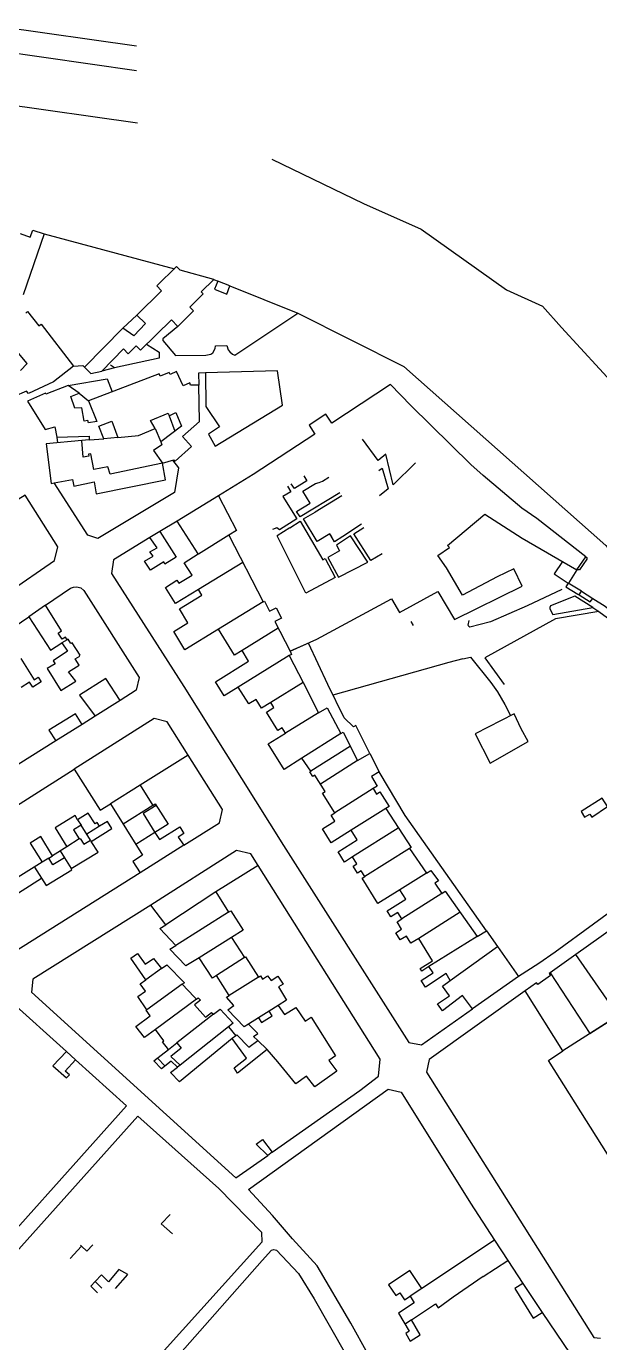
# Model space of a CAD drawing. Header units: millimetres. Extents: x 487814 to 495125, y 4392873 to 4398925.
# Drawn here: x 492113.6 to 492285.9, y 4397208.5 to 4397603.5 of the extents above; entities that cross this region are included whole.
import ezdxf

# ---------------------------------------------------------------- set-up
doc = ezdxf.new("R2010")
doc.units = ezdxf.units.MM
doc.layers.add('Cartografia_Base', color=8, linetype='Continuous')

msp = doc.modelspace()

# ---------------------------------------------------------------- linework, layer by layer
at = {"layer": 'Cartografia_Base'}
for p, q in [((492105.67, 4397603.52, 130.17), (492146.72, 4397597.66, 129.29)), ((492101.36, 4397596.83, 131.01), (492146.71, 4397590.29, 131.05)), ((492106.02, 4397580.4, 135.53), (492147.02, 4397574.56, 137.32)), ((492119.01, 4397541.26, 150.33), (492158.08, 4397530.79, 150.33)), ((492169.93, 4397527.53, 149.95), (492171.12, 4397527.09, 149.95)), ((492174.79, 4397525.64, 146.52), (492195.16, 4397517.48, 145.81)), ((492146.82, 4397516.81, 152.01), (492142.58, 4397512.93, 152.01)), ((492140.09, 4397501.01, 150.69), (492136.26, 4397500.05, 150.7)), ((492129.5, 4397493.38, 152.64), (492132.33, 4397491.16, 152.57)), ((492156.51, 4397486.66, 153.02), (492158.28, 4397482.03, 153.02)), ((492122.75, 4397480.26, 153.19), (492123.03, 4397478.55, 153.19)), ((492141.13, 4397480.13, 153.69), (492136.94, 4397479.77, 152.12)), ((492152.28, 4397482.79, 151.3), (492154.04, 4397478.82, 151.3)), ((492132.52, 4397479.38, 151.84), (492130.3, 4397479.19, 151.84)), ((492171.38, 4397462.57, 149.74), (492158.97, 4397455.06, 149.72)), ((492208.41, 4397462.58, 147.59), (492200.39, 4397457.75, 147.56)), ((492192.81, 4397452.98, 147.55), (492188.96, 4397450.65, 147.54)), ((492214.33, 4397454.08, 148.34), (492208.65, 4397450.37, 147.97)), ((492153.71, 4397451.88, 148.01), (492150.73, 4397450.07, 148.01)), ((492174.42, 4397450.78, 148.43), (492165.32, 4397445.14, 150.28)), ((492178.65, 4397442.6, 147.69), (492165.34, 4397434.5, 147.75)), ((492279.01, 4397440.38, 148.65), (492276.47, 4397436.4, 148.65)), ((492280.34, 4397434.05, 148.34), (492283.81, 4397431.81, 143.8)), ((492119.4, 4397429.76, 149.12), (492114.36, 4397426.32, 148.59)), ((492184.75, 4397430.78, 146.71), (492171.36, 4397422.6, 146.71)), ((492229.1, 4397424.88, 146.13), (492229.87, 4397423.66, 146.13)), ((492189.24, 4397422.95, 146.5), (492178.42, 4397416.17, 146.4)), ((492125.86, 4397419.45, 148.55), (492124.29, 4397418.46, 148.55)), ((492192.57, 4397414.66, 145.15), (492177.28, 4397405.22, 145.24)), ((492240.54, 4397412.63, 144.62), (492205.71, 4397402.84, 144.59)), ((492244.69, 4397413.74, 144.37), (492240.54, 4397412.63, 144.38)), ((492251.37, 4397414.03, 144.51), (492257.11, 4397406, 143.88)), ((492196.75, 4397406.55, 144.46), (492187.07, 4397400.58, 144.54)), ((492141.84, 4397401.16, 145.76), (492134.34, 4397396.47, 145.76)), ((492201.43, 4397397.52, 144.7), (492191.44, 4397391.42, 144.55)), ((492257.38, 4397399.98, 143.21), (492259.07, 4397396.67, 143.2)), ((492130.43, 4397394.03, 145.17), (492122.48, 4397389.05, 145.17)), ((492208.05, 4397391.25, 143.57), (492196.4, 4397383.88, 143.93)), ((492211.02, 4397387.51, 143.21), (492199.06, 4397379.97, 142.95)), ((492216.79, 4397385.25, 146.45), (492219.62, 4397379.83, 145.61)), ((492213.12, 4397383.18, 143.03), (492202.03, 4397376.08, 143)), ((492147.83, 4397375.78, 144.15), (492138.87, 4397370.17, 144.18)), ((492217.77, 4397374.74, 141.49), (492206.29, 4397367.47, 141.31)), ((492151.62, 4397369.73, 143.92), (492142.69, 4397364.1, 143.86)), ((492129.04, 4397365.42, 143.83), (492130.05, 4397363.81, 143.75)), ((492221.61, 4397368.82, 141.56), (492211.19, 4397362.28, 141.57)), ((492135.61, 4397363.44, 144.78), (492131.78, 4397361.04, 144.73)), ((492152.26, 4397361.6, 143.95), (492146.54, 4397357.98, 143.95)), ((492225.3, 4397362.9, 141.16), (492211.62, 4397354.23, 141.16)), ((492129.52, 4397359.63, 143.53), (492125.74, 4397357.26, 143.54)), ((492132.88, 4397359.28, 143.55), (492133.14, 4397358.86, 143.57)), ((492160.9, 4397357.75, 142.46), (492147.77, 4397349.48, 142.43)), ((492120.34, 4397353.89, 143.79), (492118.35, 4397352.64, 143.74)), ((492125.08, 4397353.97, 143.13), (492127.08, 4397350.74, 143.13)), ((492228.75, 4397356.78, 140.6), (492215.35, 4397348.35, 140.8)), ((492116.08, 4397351.22, 141.59), (492118.18, 4397347.89, 141.59)), ((492233.85, 4397349.34, 140.45), (492225.86, 4397344.4, 140.45)), ((492312.03, 4397348.81, 138.28), (492278.72, 4397324.98, 136.9)), ((492170.54, 4397343.76, 142.04), (492155.5, 4397333.89, 140.5)), ((492238.43, 4397343.3, 140.73), (492226.41, 4397335.66, 139.66)), ((492174.36, 4397337.68, 140.33), (492158.52, 4397327.71, 139.73)), ((492243.91, 4397337.68, 139.37), (492231.48, 4397329.78, 139.03)), ((492175.29, 4397330.1, 140.07), (492165.52, 4397324, 141.1)), ((492249.04, 4397330.34, 138.51), (492234.52, 4397321.37, 138.79)), ((492251.88, 4397332.09, 139.81), (492255.19, 4397327.37, 139.81)), ((492240.97, 4397317.16, 138.48), (492255.19, 4397327.37, 139.81)), ((492255.19, 4397327.37, 139.81), (492261.49, 4397318.38, 137.47)), ((492179.16, 4397324.05, 138.76), (492170.72, 4397318.67, 138.76)), ((492154.24, 4397320.73, 139.29), (492149.48, 4397317.38, 139.28)), ((492183.35, 4397318.16, 139.24), (492174.51, 4397312.62, 139.24)), ((492261.49, 4397318.38, 137.47), (492247.6, 4397308.63, 137.5)), ((492160.47, 4397316.03, 140.88), (492149.79, 4397308.4, 138.9)), ((492164.72, 4397311.54, 138.48), (492152.38, 4397302.41, 138.9)), ((492169.86, 4397307.02, 136.77), (492158.85, 4397298.45, 137.78)), ((492183.36, 4397305.97, 136.41), (492180.36, 4397304.06, 139.59)), ((492189.25, 4397309.7, 139.79), (492186.55, 4397307.99, 138.68)), ((492174.31, 4397303.25, 137.77), (492159.8, 4397291.71, 137.89)), ((492176.51, 4397300.6, 137.71), (492175.48, 4397299.75, 137.72)), ((492183.13, 4397299.17, 138.38), (492185.93, 4397296.41, 138.38)), ((492125.66, 4397295.82, 142.33), (492128.4, 4397293.36, 142.33)), ((492153, 4397293.9, 136.05), (492155.3, 4397291.49, 136.05)), ((492187.46, 4397265.62, 139.29), (492186.13, 4397264.68, 139.2)), ((492254.24, 4397239.28, 131.78), (492258.21, 4397233.13, 131.77)), ((492130.18, 4397237.42, 134.02), (492126.78, 4397233.71, 134.02)), ((492129.85, 4397237.72, 134.02), (492130.18, 4397237.42, 134.02)), ((492136.33, 4397224.81, 133.19), (492134.3, 4397226.82, 133.19)), ((492232.45, 4397224.76, 132.5), (492228.88, 4397222.38, 132.43)), ((492262.79, 4397226.23, 131.85), (492268.54, 4397217.57, 131.85)), ((492229.33, 4397215.35, 132.07), (492227.43, 4397214.07, 132.08))]:
    msp.add_line(p, q, dxfattribs=at)
for points in [[(492187.32, 4397563.63, 134.42), (492214.86, 4397550.39, 134.03), (492232.21, 4397542.67, 133.31), (492257.84, 4397524.49, 133.12), (492268.71, 4397519.56, 133.38), (492274.38, 4397513.16, 134.07), (492297.24, 4397488.31, 132.81)], [(492111.78, 4397541.39, 150.71), (492114.81, 4397540.25, 150.49), (492115.58, 4397542.31, 149.91), (492119.01, 4397541.26, 150.06), (492112.69, 4397522.96, 150.59)], [(492133, 4397499.33, 150.57), (492136.26, 4397500.05, 150.7), (492142.81, 4397506.71, 150.57), (492144.22, 4397505.27, 150.58), (492146.61, 4397507.61, 150.52), (492147.9, 4397506.29, 150.53), (492157.21, 4397515.4, 150.3), (492159.12, 4397513.45, 150.3), (492163.87, 4397518.1, 150.19), (492162.74, 4397519.26, 150.1), (492166.78, 4397523.22, 150.05), (492166.16, 4397523.85, 149.99), (492169.93, 4397527.53, 149.95), (492159.83, 4397530.33, 149.38), (492158.74, 4397531.44, 149.27), (492152.82, 4397525.65, 150.08), (492154.24, 4397524.13, 150.12), (492146.82, 4397516.81, 150.35), (492149.44, 4397514.34, 150.4), (492145.87, 4397510.68, 150.49), (492142.58, 4397512.93, 150.38), (492131.07, 4397501.25, 150.45), (492133, 4397499.33, 150.57)], [(492173.82, 4397523.18, 147.62), (492174.79, 4397525.64, 146.52), (492171.12, 4397527.09, 149.95), (492170.15, 4397524.63, 149.98), (492173.82, 4397523.18, 147.62)], [(492113.49, 4397517.46, 150.4), (492114.02, 4397517.91, 150.4), (492117.37, 4397513.64, 150.39), (492118.04, 4397514.14, 150.39), (492127.82, 4397501.51, 150.36), (492121.77, 4397496.88, 150.34), (492114.26, 4397493.37, 150.28), (492113.7, 4397494.01, 150.34), (492109.97, 4397492.45, 150.34)], [(492159.12, 4397513.45, 151.18), (492154.63, 4397509.71, 151.13), (492154.67, 4397509.2, 150.7), (492158.4, 4397504.74, 150.44), (492167.59, 4397504.79, 150.44), (492169.09, 4397505.17, 150.44), (492169.61, 4397505.51, 150.44), (492170.31, 4397506.86, 150.44), (492170.42, 4397507.67, 150.12), (492173.8, 4397507.77, 149.72), (492174.22, 4397506.44, 149.7), (492174.72, 4397505.83, 149.7), (492175.55, 4397505.09, 149.7), (492176.28, 4397504.87, 149.51), (492195.16, 4397517.48, 149.73), (492226.99, 4397501.44, 147.86), (492287.68, 4397447.7, 143.9), (492300.43, 4397432.73, 141.03)], [(492149.76, 4397508.11, 150.74), (492153.53, 4397505.72, 151.54), (492153.55, 4397503.92, 151.6), (492140.09, 4397501.01, 151.59), (492138.88, 4397501.8, 151.59)], [(492111.89, 4397500.24, 150.35), (492113.86, 4397502.34, 150.36), (492110.79, 4397506.06, 150.37)], [(492154.53, 4397472.46, 148.69), (492157.97, 4397473.44, 148.73), (492158.32, 4397473.05, 148.69), (492163.25, 4397477.44, 149), (492160.56, 4397480.46, 149.23), (492165.6, 4397484.95, 149.58), (492165.42, 4397495.83, 150.31), (492162.98, 4397495.79, 150.22), (492162.71, 4397496.55, 150.25), (492160.75, 4397495.65, 150.1), (492158.78, 4397499.93, 150.25), (492156.79, 4397499.02, 150.27), (492156.51, 4397499.63, 150.3), (492153.85, 4397498.54, 150.34), (492153.53, 4397499.28, 150.36), (492132.33, 4397491.16, 150.5), (492134.85, 4397484.93, 149.96), (492132.27, 4397484.53, 149.96), (492132.11, 4397485.2, 150.02), (492131.02, 4397485.04, 150.02), (492130.32, 4397488.98, 150.35), (492128.17, 4397488.94, 150.28), (492126.96, 4397492.39, 150.39), (492129.5, 4397493.38, 150.5), (492126.22, 4397495.78, 150.34), (492119.53, 4397493.17, 150.07), (492119.39, 4397493.43, 150.06), (492114, 4397491.02, 149.85), (492119.27, 4397482.55, 149.57), (492122.22, 4397483.35, 149.71), (492122.75, 4397480.26, 149.54), (492132.46, 4397480.57, 149.64), (492132.52, 4397479.38, 149.54), (492136.94, 4397479.77, 149.52), (492135.42, 4397483.52, 149.84), (492139.28, 4397484.99, 149.91), (492141.13, 4397480.13, 149.49), (492147.35, 4397480.76, 149.46), (492152.28, 4397482.79, 149.47), (492150.93, 4397485.26, 149.66), (492156.19, 4397487.4, 149.61), (492156.51, 4397486.66, 149.55), (492158.55, 4397487.58, 149.53), (492160.26, 4397483.54, 149.39), (492154.04, 4397478.82, 149.18), (492154.36, 4397477.9, 149.11), (492151.86, 4397476.2, 149.03), (492154.53, 4397472.46, 148.69)], [(492127.82, 4397501.51, 153.16), (492130.58, 4397501.7, 153.16), (492131.07, 4397501.25, 152.52)], [(492167.48, 4397499.54, 152.12), (492165.36, 4397499.44, 152.12), (492165.42, 4397495.83, 151.85)], [(492171.67, 4397483.29, 149.33), (492168.36, 4397481.14, 149.25), (492170.35, 4397477.49, 148.93), (492190.55, 4397489.85, 149.16), (492189.06, 4397500.17, 149.08), (492167.48, 4397499.54, 150.13), (492167.55, 4397489.4, 149.92), (492171.67, 4397483.29, 149.33)], [(492126.22, 4397495.78, 150.95), (492137.91, 4397497.71, 150.96), (492139.44, 4397493.87, 150.96)], [(492192.84, 4397415.98, 143.8), (492200.84, 4397419.56, 144.01), (492223.31, 4397431.75, 146.03), (492225.69, 4397427.62, 145.79), (492237.2, 4397433.89, 145.65), (492242.27, 4397425.53, 145.21), (492262.6, 4397435.5, 144.81), (492260.04, 4397440.7, 145.09), (492255.09, 4397438.27, 145.21), (492244.65, 4397432.77, 145.39), (492239.85, 4397441.05, 145.77), (492237.23, 4397444.75, 145.93), (492240.75, 4397447.15, 145.89), (492240.18, 4397447.74, 145.92), (492251.38, 4397457.15, 145.82), (492262.6, 4397449.94, 145.09), (492279.01, 4397440.38, 142.89), (492281.71, 4397444.28, 142.89), (492266.93, 4397455.83, 144.17), (492262.49, 4397458.91, 144.51), (492250.88, 4397468.7, 145.48), (492247.16, 4397472, 145.76), (492229.1, 4397489.71, 146.82), (492222.99, 4397496.03, 146.84), (492205.35, 4397484.41, 148.24), (492203.56, 4397487.09, 148.32), (492198.54, 4397483.81, 148.88), (492200.3, 4397481.11, 148.65), (492181.8, 4397469.04, 148.22), (492171.38, 4397462.57, 147.97), (492176.74, 4397452.19, 147.07), (492174.42, 4397450.78, 146.85), (492184.75, 4397430.78, 145.2), (492185.13, 4397431.02, 145.26), (492186.7, 4397427.97, 145.15), (492188.71, 4397429.01, 145.37), (492190.3, 4397425.93, 144.99), (492188.25, 4397424.87, 144.86), (492192.84, 4397415.98, 143.8)], [(492122.01, 4397466.52, 148.65), (492127.54, 4397467.54, 148.66), (492127.91, 4397465.53, 148.51), (492134.04, 4397466.8, 148.53), (492134.59, 4397463.22, 148.26), (492155.44, 4397467.46, 148.32), (492154.53, 4397472.46, 148.69), (492138.77, 4397469.15, 148.64), (492138.15, 4397471.28, 148.82), (492133.9, 4397470.54, 148.82), (492133.02, 4397475.25, 149.21), (492132.27, 4397475.1, 149.2), (492132.35, 4397474.52, 149.16), (492130.72, 4397474.22, 149.15), (492130.3, 4397479.19, 149.56), (492119.62, 4397478.25, 149.29), (492121.11, 4397466.35, 148.65), (492122.01, 4397466.52, 148.65)], [(492230.51, 4397472.48, 147.54), (492223.82, 4397465.88, 147.54), (492221.57, 4397475.11, 148.05), (492219.27, 4397473.25, 147.45), (492214.56, 4397479.59, 147.53)], [(492157.51, 4397473.3, 150.49), (492159.31, 4397471.06, 150.49), (492158.09, 4397463.64, 150.49), (492135.1, 4397449.83, 149.75), (492132.13, 4397450.78, 149.75), (492122.01, 4397466.52, 153.33)], [(492196.95, 4397468.58, 147.66), (492197.87, 4397467.13, 147.66), (492194.14, 4397464.78, 147.66), (492193.22, 4397466.24, 147.65)], [(492207.8, 4397463.47, 147.57), (492195.83, 4397456.32, 147.57), (492194.82, 4397457.92, 147.57), (492198.88, 4397460.4, 147.11), (492196.67, 4397464.02, 147.26), (492200.47, 4397466.33, 147.68), (492201.63, 4397466.61, 147.68), (492202.62, 4397467.05, 147.68), (492204.48, 4397468.24, 147.68)], [(492219.51, 4397470.2, 147.89), (492220.54, 4397470.9, 147.89), (492222.3, 4397464.67, 147.88), (492219.71, 4397462.59, 147.49)], [(492192.07, 4397465.51, 147.66), (492193.07, 4397463.86, 147.66), (492190.69, 4397462.38, 147.66), (492194.88, 4397455.68, 147.66), (492189.62, 4397452.4, 147.66), (492188.9, 4397452.97, 147.66), (492187.57, 4397452.51, 147.66)], [(492105.02, 4397437.78, 146.91), (492108.18, 4397433.64, 146.84), (492122.11, 4397443.19, 147.05), (492123.12, 4397447.36, 147.31), (492113.23, 4397462.81, 148.81), (492100.1, 4397454.74, 148.3), (492103.5, 4397449.99, 147.9), (492098.28, 4397446.68, 147.7), (492105.02, 4397437.78, 146.91)], [(492205.37, 4397450.29, 148.32), (492204.81, 4397451.19, 148.32), (492201.03, 4397448.89, 148.32), (492196.91, 4397455.7, 148.37), (492200.39, 4397457.75, 148.17)], [(492211.62, 4397354.23, 139.36), (492209.22, 4397352.71, 139.15), (492207.29, 4397355.76, 139.4), (492213, 4397359.39, 139.89), (492211.19, 4397362.28, 140.12), (492205.2, 4397358.52, 139.66), (492202.62, 4397362.64, 139.7), (492206.28, 4397364.94, 140.01), (492205.14, 4397366.74, 140.06), (492206.29, 4397367.47, 140.15), (492202.63, 4397373.38, 140.67), (492203.43, 4397373.89, 140.7), (492200.32, 4397378.75, 140.91), (492199.72, 4397378.4, 140.89), (492198.81, 4397379.81, 140.96), (492199.06, 4397379.97, 140.96), (492196.4, 4397383.88, 141.15), (492191.04, 4397380.49, 140.95), (492186.24, 4397388.24, 141.98), (492191.44, 4397391.42, 142.2), (492190.45, 4397393.04, 142.39), (492189.12, 4397392.23, 142.33), (492185.78, 4397397.69, 142.99), (492188.01, 4397399.06, 142.96), (492187.07, 4397400.58, 143.1), (492184.3, 4397398.86, 143.13), (492182.64, 4397401.53, 143.38), (492180.43, 4397400.15, 143.37), (492177.28, 4397405.22, 143.88), (492173.04, 4397402.58, 143.6), (492170.41, 4397406.82, 143.78), (492180.37, 4397413.01, 143.93), (492178.42, 4397416.17, 144.41), (492176.16, 4397414.78, 144.43), (492171.36, 4397422.6, 144.95), (492161.23, 4397416.41, 144.13), (492157.89, 4397421.88, 144.61), (492162.18, 4397424.49, 144.76), (492159.6, 4397428.72, 145.14), (492166.35, 4397432.84, 145.6), (492165.34, 4397434.5, 145.95), (492158.39, 4397430.27, 145.3), (492155.43, 4397435.13, 145.77), (492158.82, 4397437.31, 145.9), (492159.41, 4397436.36, 145.81), (492163.41, 4397438.78, 145.96), (492161.02, 4397442.47, 146.35), (492165.28, 4397445.2, 146.54), (492158.97, 4397455.06, 147.6), (492153.71, 4397451.88, 147.37), (492158.6, 4397444.25, 146.56), (492155.25, 4397442.12, 146.4), (492154.91, 4397442.77, 146.47), (492150.93, 4397440.33, 146.3), (492149.15, 4397443, 146.57), (492151.72, 4397444.47, 146.68), (492150.72, 4397445.77, 146.82), (492152.89, 4397446.97, 146.9), (492150.73, 4397450.07, 147.24), (492139.78, 4397443.42, 146.75), (492139.24, 4397439.35, 146.4), (492160.92, 4397405.4, 143.32), (492190.85, 4397357.69, 139.22), (492228.49, 4397298.58, 134.13), (492232.31, 4397297.89, 134.03), (492247.6, 4397308.63, 137.59), (492244.62, 4397312.68, 136.92), (492238.62, 4397308.06, 135.52), (492237.17, 4397310.16, 135.6), (492240.69, 4397312.53, 136.01), (492238.59, 4397315.51, 136.22), (492240.97, 4397317.16, 136.46), (492239.72, 4397319.24, 136.65), (492233.48, 4397315.21, 136.04), (492232.27, 4397317.14, 136.2), (492235.82, 4397319.49, 136.56), (492234.52, 4397321.37, 136.72), (492232.39, 4397319.98, 136.51), (492231.89, 4397320.81, 136.58), (492235.62, 4397323.06, 136.93), (492231.48, 4397329.78, 137.51), (492229.14, 4397328.33, 137.29), (492227.8, 4397330.5, 137.48), (492225.9, 4397329.32, 137.3), (492224.6, 4397331.43, 137.48), (492226.34, 4397332.6, 137.65), (492225.05, 4397334.8, 137.83), (492226.41, 4397335.66, 137.95), (492225.17, 4397337.62, 138.1), (492223.09, 4397336.3, 137.93), (492221.98, 4397338.05, 138.07), (492227.59, 4397341.6, 138.54), (492225.86, 4397344.4, 138.76), (492219.25, 4397340.26, 138.21), (492214.51, 4397347.83, 138.82), (492215.35, 4397348.35, 138.89), (492214.25, 4397350.1, 139.03), (492213.13, 4397349.4, 138.93), (492211.81, 4397351.51, 139.1), (492212.91, 4397352.2, 139.2), (492211.62, 4397354.23, 139.36)], [(492192.81, 4397452.98, 147.96), (492195.91, 4397454.97, 148.27), (492202.66, 4397443.41, 148.26), (492203.42, 4397443.78, 148.26), (492206.39, 4397438.08, 148.16), (492197.58, 4397433.41, 148.12), (492188.96, 4397450.65, 148.21)], [(492220.46, 4397445.22, 147.87), (492217.14, 4397443.25, 147.93), (492211.98, 4397451.19, 148.2), (492215, 4397453.13, 148.1)], [(492207.37, 4397438.17, 148.25), (492216.24, 4397442.72, 148.29), (492210.97, 4397450.6, 148.45), (492206.76, 4397447.8, 148.49), (492207.66, 4397446.11, 148.52), (492204.14, 4397444.14, 148.64), (492207.37, 4397438.17, 148.25)], [(492208.65, 4397450.37, 147.72), (492206.24, 4397448.8, 147.73), (492204.81, 4397451.19, 147.51)], [(492281.71, 4397444.28, 142.89), (492281.94, 4397444.09, 142.89), (492281.97, 4397443.59, 142.89), (492279.77, 4397440.41, 142.89), (492279.01, 4397440.38, 142.89)], [(492274.72, 4397442.95, 148.65), (492272.22, 4397439.25, 148.65), (492276.37, 4397436.37, 148.65)], [(492279.33, 4397433.1, 148.48), (492279.65, 4397432.92, 148.48), (492280.34, 4397434.05, 148.48), (492276.41, 4397436.44, 148.65), (492275.72, 4397435.31, 148.48), (492279.33, 4397433.1, 148.48)], [(492093.88, 4397412.4, 145.6), (492114.36, 4397426.32, 146.21), (492120.9, 4397416.31, 145.75), (492124.29, 4397418.46, 145.65), (492126.01, 4397415.96, 145.43), (492121.71, 4397413.13, 145.55), (492122.27, 4397412.19, 145.47), (492119.92, 4397410.76, 145.58), (492124.02, 4397404.23, 145), (492128.49, 4397407.02, 144.8), (492126.29, 4397409.82, 145.08), (492129.45, 4397411.78, 145.04), (492128.28, 4397413.65, 145.2), (492129.66, 4397414.51, 145.21), (492129.56, 4397414.67, 145.22), (492129.75, 4397414.79, 145.22), (492127.41, 4397418.51, 145.53), (492127.04, 4397418.27, 145.53), (492126.17, 4397419.65, 145.64), (492125.86, 4397419.45, 145.65), (492125.36, 4397420.25, 145.71), (492124.43, 4397419.63, 145.71), (492123.23, 4397421.43, 145.86), (492124.23, 4397422.06, 145.86), (492119.4, 4397429.76, 146.34), (492126.92, 4397434.87, 146.5), (492127.82, 4397435.25, 146.49), (492128.76, 4397435.33, 146.45), (492129.96, 4397434.97, 146.38), (492130.91, 4397434.19, 146.28), (492147.54, 4397408.07, 143.88), (492146.65, 4397404.31, 143.57), (492141.84, 4397401.16, 144.12), (492137.53, 4397407.75, 144.51), (492129.56, 4397402.8, 144.54), (492134.34, 4397396.47, 143.92), (492130.43, 4397394.03, 143.07), (492128.43, 4397397.21, 143.52), (492120.37, 4397392.32, 143.33), (492122.48, 4397389.05, 142.78), (492097.05, 4397373.16, 144.59)], [(492274.45, 4397434.52, 143.49), (492264.04, 4397429.58, 144.07), (492253.06, 4397424.77, 144.56), (492246.84, 4397423.23, 145.06), (492246.54, 4397423.45, 145.1), (492246.39, 4397423.81, 145.1), (492246.63, 4397425.21, 145.11)], [(492283.78, 4397429.14, 143.99), (492278.43, 4397432.5, 144.27), (492271.12, 4397429.56, 144.21), (492270.84, 4397429.15, 144.21), (492270.83, 4397428.67, 144.21), (492271.75, 4397426.99, 144.06)], [(492279.65, 4397432.92, 143.52), (492283.02, 4397430.81, 143.87), (492283.81, 4397431.81, 143.8)], [(492271.75, 4397426.99, 143.91), (492283.78, 4397429.14, 143.72), (492285.61, 4397427.86, 143.66), (492272.55, 4397425.66, 143.92), (492251.37, 4397414.03, 144.39)], [(492283.81, 4397431.81, 143.8), (492287.46, 4397429.46, 146.89), (492328.86, 4397394.98, 142.75), (492328.95, 4397394.63, 142.59), (492344.41, 4397382.07, 141.84), (492304.89, 4397349.75, 140.7), (492295.48, 4397342.44, 140.51), (492272.47, 4397325.71, 141.01), (492267.57, 4397322.29, 141.07), (492261.49, 4397318.38, 137.47)], [(492285.61, 4397427.86, 143.81), (492290.36, 4397424.42, 143.74), (492293.41, 4397421.82, 143.65)], [(492196.75, 4397406.55, 143.22), (492201.43, 4397397.52, 142.71), (492203.97, 4397399.03, 142.96), (492208.05, 4397391.25, 141.73), (492208.84, 4397391.68, 141.91), (492213.12, 4397383.18, 141.06), (492216.79, 4397385.25, 142.2), (492212.57, 4397393.69, 142.78), (492211.86, 4397393.31, 142.62), (492209.09, 4397396.02, 142.51), (492204.17, 4397405.99, 143.54), (492198.42, 4397418.4, 143.97), (492192.84, 4397415.98, 143.8), (492193.32, 4397415.05, 143.75), (492192.57, 4397414.66, 143.68), (492196.75, 4397406.55, 143.22)], [(492111.96, 4397413.76, 145.91), (492115.96, 4397407.38, 145.72), (492117.2, 4397408.16, 145.66), (492118.08, 4397406.76, 145.54), (492115.57, 4397405.2, 145.65), (492114.58, 4397406.73, 145.79), (492112.11, 4397405.14, 145.84)], [(492244.69, 4397413.74, 144.7), (492247.04, 4397414.24, 144.67), (492253.17, 4397406.57, 143.83), (492255.18, 4397403.77, 143.6), (492257.38, 4397399.98, 143.14)], [(492252.91, 4397382.38, 143.05), (492264.4, 4397388.93, 141.39), (492262.25, 4397392.73, 142.38), (492260.11, 4397397.22, 142.88), (492248.44, 4397391.16, 143.17), (492252.91, 4397382.38, 143.05)], [(492162.23, 4397384.76, 145.35), (492155.9, 4397394.79, 145.35), (492152.02, 4397395.8, 145.37), (492128, 4397380.6, 144.24)], [(492153.58, 4397359.47, 140.34), (492159.71, 4397363.24, 140.49), (492160.96, 4397361.28, 140.13), (492159.24, 4397360.22, 140.14), (492160.9, 4397357.75, 139.51), (492171.62, 4397364.5, 139.9), (492172.51, 4397368.46, 140.24), (492162.23, 4397384.76, 141.91), (492147.83, 4397375.78, 141.98), (492151.62, 4397369.73, 141.4), (492152.32, 4397370.17, 141.38), (492156.18, 4397364.05, 140.79), (492152.26, 4397361.6, 140.64), (492153.58, 4397359.47, 140.34)], [(492098.75, 4397362.07, 140.63), (492128, 4397380.6, 142.12), (492135.83, 4397368.27, 142.15), (492138.87, 4397370.17, 142.14), (492148.56, 4397354.77, 139.86), (492145.6, 4397352.89, 139.7), (492147.77, 4397349.48, 138.83), (492107.27, 4397323.97, 136.76)], [(492219.62, 4397379.83, 141.39), (492217.26, 4397378.39, 140.59), (492219.01, 4397375.52, 140.26), (492217.77, 4397374.74, 140.23), (492218.79, 4397373.12, 140.25), (492219.81, 4397373.76, 140.25), (492222.57, 4397369.42, 140.29), (492221.61, 4397368.82, 140.17), (492229.18, 4397357.05, 139.92), (492228.75, 4397356.78, 139.91), (492233.85, 4397349.34, 139.36), (492235.15, 4397350.15, 139.46), (492237.39, 4397347.04, 139.22), (492236.31, 4397346.42, 139.15), (492238.43, 4397343.3, 138.9), (492239.45, 4397343.95, 138.98), (492249.04, 4397330.34, 137.57), (492251.88, 4397332.09, 137.8), (492227.43, 4397366.67, 140.39), (492219.62, 4397379.83, 141.39)], [(492152.59, 4397369.73, 144.23), (492148.73, 4397367.27, 144.23), (492152.26, 4397361.6, 140.64)], [(492281.32, 4397366.16, 138.46), (492282.87, 4397367.13, 138.46), (492283.5, 4397366.19, 138.45), (492288.17, 4397369.41, 138.45), (492286.61, 4397371.84, 138.49), (492280.27, 4397367.84, 138.49), (492281.32, 4397366.16, 138.46)], [(492105.41, 4397339.74, 140.34), (492118.18, 4397347.89, 140.87), (492119.57, 4397345.68, 140.33), (492127.28, 4397350.41, 140.62), (492127.08, 4397350.74, 140.71), (492135.16, 4397355.63, 140.89), (492133.14, 4397358.86, 141.3), (492139.32, 4397362.79, 141.62), (492137.96, 4397364.9, 141.92), (492135.61, 4397363.44, 141.95), (492134.91, 4397364.55, 142.08), (492134.25, 4397364.14, 142.09), (492132.21, 4397367.4, 142.16), (492129.04, 4397365.42, 141.75), (492128.26, 4397366.66, 141.71), (492122.24, 4397362.94, 141.37), (492125.74, 4397357.26, 141.13), (492121.52, 4397354.62, 141.02), (492118, 4397360.33, 141.18), (492114.82, 4397358.37, 141.01), (492118.35, 4397352.64, 140.92), (492108.77, 4397346.64, 141.61)], [(492130.05, 4397363.81, 141.81), (492127.79, 4397362.4, 141.35), (492129.52, 4397359.63, 141.18), (492129.82, 4397359.82, 141.26), (492130.92, 4397358.06, 141.25), (492132.88, 4397359.28, 141.39), (492130.05, 4397363.81, 141.81)], [(492123.8, 4397356.05, 143.62), (492125.08, 4397353.97, 143.62), (492121.62, 4397351.84, 143.62), (492120.34, 4397353.89, 143.62), (492121.52, 4397354.62, 143.62)], [(492183.25, 4397351.69, 141.48), (492181.06, 4397355.15, 141.48), (492176.74, 4397356.21, 141.48), (492151.04, 4397339.81, 141.48)], [(492199.22, 4397306.12, 135.97), (492206.5, 4397294.56, 135.08), (492204.47, 4397293.12, 135.17), (492206.88, 4397289.95, 134.6), (492200.32, 4397285.22, 134.51), (492197.76, 4397288.5, 135.4), (492194.57, 4397286.12, 135.28), (492189.14, 4397292.78, 135.87), (492185.93, 4397296.41, 136.05), (492177.07, 4397289.39, 134.85), (492176.02, 4397290.94, 134.95), (492179.79, 4397293.87, 135.45), (492175.48, 4397299.75, 135.91), (492159.63, 4397286.72, 134.32), (492156.96, 4397289.52, 134.56), (492159.05, 4397291.12, 134.89), (492157.13, 4397292.99, 135.07), (492154.26, 4397290.65, 134.55), (492151.92, 4397293.06, 134.75), (492156.3, 4397296.46, 135.51), (492154.54, 4397298.79, 135.74), (492154.88, 4397299.03, 135.79), (492152.38, 4397302.41, 136.12), (492149.13, 4397300.01, 135.57), (492146.51, 4397303.35, 135.72), (492150.86, 4397306.56, 136.46), (492149.61, 4397308.27, 136.54), (492149.79, 4397308.4, 136.57), (492147.07, 4397312.35, 136.83), (492149.45, 4397313.99, 136.95), (492147.83, 4397316.21, 137.02), (492149.48, 4397317.38, 137.11), (492145, 4397323.87, 137.33), (492146.99, 4397325.25, 137.43), (492149.29, 4397322.04, 137.32), (492151.8, 4397323.74, 137.43), (492154.24, 4397320.73, 137.33), (492155.84, 4397321.86, 137.41), (492161.14, 4397316.51, 137.35), (492160.47, 4397316.03, 137.28), (492164.03, 4397312.25, 137.26), (492164.72, 4397311.54, 137.21), (492165.27, 4397311.95, 137.2), (492165.89, 4397311.3, 137.17), (492164.13, 4397309.91, 137.13), (492167.47, 4397306.14, 136.72), (492169.28, 4397307.56, 136.89), (492169.86, 4397307.02, 136.81), (492171.81, 4397308.54, 136.9), (492175.75, 4397304.4, 136.45), (492174.31, 4397303.25, 136.29), (492176.51, 4397300.6, 136.04), (492176.82, 4397300.86, 136.07), (492180.47, 4397297.13, 135.82), (492183.13, 4397299.17, 136.17), (492181.89, 4397300.38, 136.23), (492183.18, 4397301.27, 136.39), (492180.36, 4397304.06, 136.54), (492179.01, 4397303.21, 136.41), (492174.16, 4397308.4, 136.79), (492176, 4397309.71, 136.72), (492173.79, 4397312.17, 137.03), (492174.51, 4397312.62, 137.08), (492170.72, 4397318.67, 137.94), (492169.51, 4397317.9, 137.87), (492165.52, 4397324, 138.08), (492161.56, 4397321.53, 137.7), (492156.71, 4397326.57, 137.76), (492158.52, 4397327.71, 137.94), (492153.76, 4397332.75, 138.01), (492155.5, 4397333.89, 138.18), (492151.04, 4397339.81, 138.24), (492115.57, 4397317.52, 136.39), (492115.2, 4397313.63, 135.91), (492176.55, 4397257.93, 131.57), (492186.13, 4397264.68, 132.08), (492182.63, 4397268.07, 132.92), (492184.53, 4397269.47, 133.16), (492187.46, 4397265.62, 132.12), (492213.81, 4397284.2, 132.9), (492219.41, 4397288.44, 133.08), (492219.88, 4397293.53, 133.7), (492183.25, 4397351.69, 139.15), (492170.54, 4397343.76, 139.1), (492174.36, 4397337.68, 139.01), (492175.06, 4397338.12, 139.02), (492178.75, 4397332.25, 138.28), (492175.29, 4397330.1, 138.63), (492179.16, 4397324.05, 137.64), (492179.46, 4397324.24, 137.61), (492183.35, 4397318.16, 136.66), (492183.93, 4397318.52, 136.67), (492184.54, 4397317.54, 136.64), (492186.08, 4397318.54, 136.63), (492187.15, 4397317.17, 136.62), (492189.21, 4397318.47, 136.61), (492190.78, 4397316.07, 136.64), (492189.35, 4397315.24, 136.66), (492191.8, 4397311.31, 136.46), (492189.25, 4397309.7, 136.55), (492191.17, 4397306.95, 136.41), (492194.62, 4397309.05, 136.26), (492197.35, 4397304.97, 136.04), (492199.22, 4397306.12, 135.97)], [(492282.92, 4397301.22, 133.8), (492291.39, 4397306.66, 133.58), (492278.72, 4397324.98, 134.64), (492270.99, 4397319.46, 134.47), (492282.92, 4397301.22, 133.8)], [(492270.99, 4397319.46, 137.03), (492270.72, 4397319.26, 137.03), (492271.11, 4397318.71, 137.03), (492267.26, 4397315.93, 137.12), (492266.88, 4397316.51, 137.12), (492263.45, 4397314.06, 137.27)], [(492274.82, 4397296.01, 133.62), (492263.45, 4397314.06, 134.41), (492234.63, 4397293.45, 133.37), (492233.82, 4397289.67, 133.2), (492284.11, 4397210.06, 128.27), (492286.14, 4397209.82, 128.26)], [(492093.88, 4397297.33, 135.69), (492098.97, 4397303.22, 136.09), (492101.84, 4397300.72, 136.54), (492102.67, 4397301.58, 136.56), (492101.28, 4397302.77, 136.7), (492102.77, 4397304.38, 136.63), (492101.17, 4397305.77, 136.26), (492105.8, 4397311.12, 136.15), (492108.53, 4397311.22, 135.95), (492125.66, 4397295.82, 134.45), (492121.62, 4397291.6, 134.46), (492125.69, 4397287.97, 134.11), (492126.56, 4397288.88, 134.11), (492125.29, 4397289.96, 134.21), (492128.4, 4397293.36, 134.21), (492143.72, 4397279.59, 132.91), (492093.88, 4397223.94, 129.87)], [(492184.24, 4397304.58, 136.65), (492187.43, 4397306.6, 136.6), (492186.55, 4397307.99, 136.67), (492183.36, 4397305.97, 136.72), (492184.24, 4397304.58, 136.65)], [(492292.22, 4397307.19, 133.55), (492274.82, 4397296.01, 133.62)], [(492156.3, 4397296.46, 136.05), (492158.85, 4397298.45, 136.05), (492160.18, 4397296.87, 136.05), (492157.06, 4397294.36, 136.05), (492159.8, 4397291.71, 136.05), (492159.05, 4397291.12, 136.05)], [(492302.41, 4397260.15, 129.83), (492294.48, 4397255.05, 129.41), (492270.45, 4397293.16, 133.44), (492274.82, 4397296.01, 133.62)], [(492216.25, 4397205.16, 129.12), (492211.08, 4397214.37, 129.48), (492200.97, 4397231.54, 130.11), (492193.59, 4397239.59, 130.6), (492187.54, 4397246.68, 131.03), (492180.37, 4397254.44, 131.5), (492222.28, 4397284.54, 132.88), (492226.21, 4397283.68, 131.7), (492247.08, 4397250.38, 130.88), (492254.24, 4397239.28, 130.11), (492232.45, 4397224.76, 130.72), (492228.84, 4397230.18, 130.83), (492222.42, 4397225.86, 130.57), (492224.6, 4397222.61, 130.6), (492225.8, 4397223.42, 130.65), (492227.24, 4397221.28, 130.67), (492228.88, 4397222.38, 130.74), (492230.16, 4397220.45, 130.68), (492225.45, 4397217.32, 130.55), (492228.57, 4397211.91, 130.37), (492227.58, 4397211.23, 130.26), (492228.9, 4397208.93, 130.2), (492231.96, 4397210.87, 130.27), (492229.33, 4397215.35, 130.56), (492236.57, 4397220.15, 130.34), (492237.33, 4397218.9, 130.31), (492241.79, 4397222.21, 130.14), (492250.82, 4397228.41, 129.89), (492250.88, 4397228.32, 129.88), (492258.21, 4397233.13, 129.68), (492262.79, 4397226.23, 129.39), (492260.38, 4397224.76, 129.52), (492265.91, 4397215.82, 129.51), (492268.54, 4397217.57, 129), (492276.96, 4397205.16, 127.87)], [(492093.88, 4397217.15, 129.65), (492094.49, 4397217.82, 129.69), (492103.74, 4397209.51, 127.91), (492105.22, 4397211.16, 128.13), (492101.92, 4397214.12, 128.13), (492103.86, 4397216.29, 128.42), (492102.34, 4397217.65, 129.43), (492100.29, 4397215.37, 128.42), (492095.86, 4397219.35, 129.77), (492147.13, 4397276.47, 132.84), (492171.41, 4397254.7, 131.65), (492184.22, 4397241.68, 130.91), (492184.38, 4397238.63, 130.89), (492154.15, 4397205.17, 128.68)], [(492156.86, 4397246.96, 134.64), (492154.1, 4397244.15, 134.64), (492157.51, 4397241.16, 134.64)], [(492133.61, 4397237.8, 133.41), (492131.83, 4397235.93, 133.41), (492130.18, 4397237.42, 134.02)], [(492159.72, 4397205.17, 128.66), (492184.5, 4397233.18, 130.23), (492187.28, 4397236.23, 130.4), (492188, 4397236.48, 130.41), (492188.72, 4397236.22, 130.38), (492195.36, 4397229.22, 129.98), (492200.08, 4397221.66, 129.6), (492209.52, 4397205.17, 129.09)], [(492134.3, 4397226.82, 133.19), (492132.98, 4397225.45, 133.03), (492134.99, 4397223.47, 133.03)], [(492140.43, 4397224.68, 132.44), (492144.14, 4397228.89, 132.44), (492141.42, 4397230.45, 132.44), (492138.27, 4397226.76, 133.19), (492136.22, 4397228.79, 133.19), (492134.3, 4397226.82, 133.19)]]:
    msp.add_polyline3d(points, dxfattribs=at)

doc.saveas('drawing.dxf')
